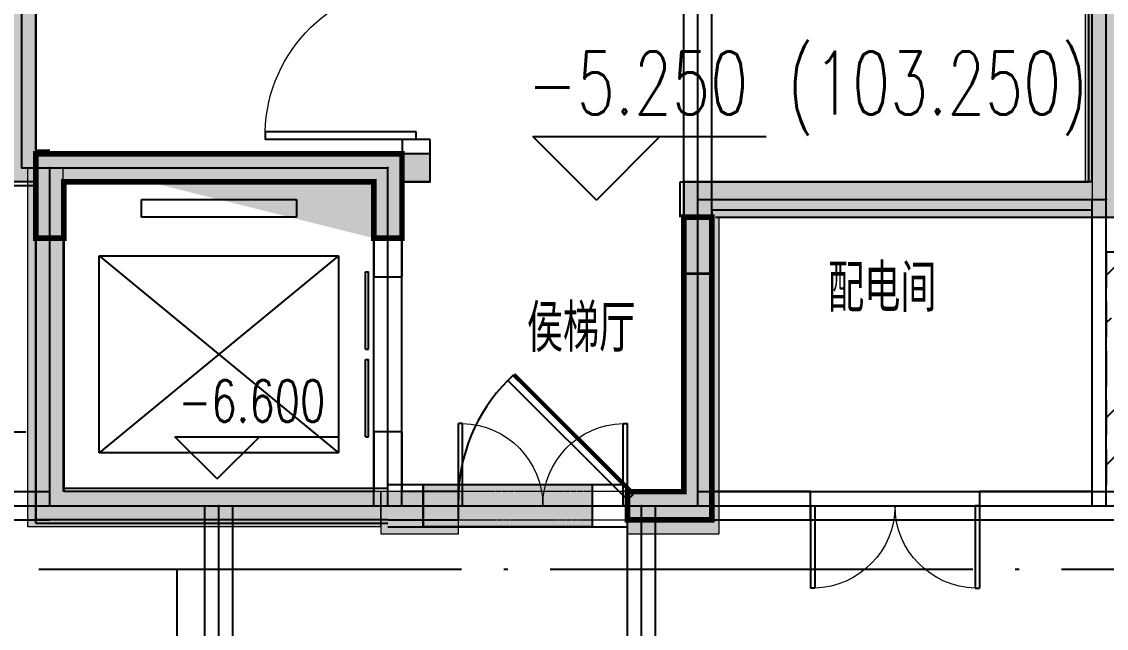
# Model space of a CAD drawing. Extents: x 290727 to 13733020, y 1731457 to 3643100.
# Drawn here: x 703162 to 710862, y 2202559 to 2206868 of the extents above; entities that cross this region are included whole.
import ezdxf

# ---------------------------------------------------------------- set-up
doc = ezdxf.new("R2010")
doc.units = 0
doc.header["$LTSCALE"] = 10
doc.header["$PDSIZE"] = 0.5
for name, pattern in [('DASH', [0.35, 0.25, -0.1]), ('DASHED', [0.75, 0.5, -0.25]), ('DOTE', [2.4200000000000004, 2, -0.2, 0.02, -0.2])]:
    doc.linetypes.add(name, pattern=pattern)
doc.layers.get('0').update_dxf_attribs({"linetype": 'CONTINUOUS'})
doc.layers.add('1106', color=7, linetype='CONTINUOUS', true_color=0x89bf5f)
doc.layers.add('2206', color=7, linetype='CONTINUOUS', true_color=0x3474d4)
for name, color, linetype in [('21000', 5, 'CONTINUOUS'), ('BEAM_DASH', 144, 'DASHED'), ('DIM_ELEV', 3, 'CONTINUOUS'), ('DOTE', 8, 'DOTE'), ('EVTR', 2, 'CONTINUOUS'), ('PUB_HATCH', 8, 'CONTINUOUS'), ('PUB_TEXT', 7, 'CONTINUOUS'), ('WALL', 255, 'CONTINUOUS'), ('WINDOW', 4, 'CONTINUOUS'), ('X-人防$0$PUB_HATCH', 8, 'CONTINUOUS'), ('人防4..30$0$人防4..30$0$SPACE_HATCH', 8, 'CONTINUOUS'), ('作业图', 4, 'CONTINUOUS'), ('文字', 4, 'CONTINUOUS')]:
    doc.layers.add(name, color=color, linetype=linetype)
for name, color, linetype, lineweight in [('S_ConcWall', 8, 'CONTINUOUS', 35), ('X-人防$0$人防', 210, 'CONTINUOUS', 20), ('人防4..30$0$人防4..30$0$人防', 210, 'CONTINUOUS', 20)]:
    doc.layers.add(name, color=color, linetype=linetype, lineweight=lineweight)
doc.layers.get('0').off()
doc.styles.add('_TCH_DIM', font='SIMPLEX', dxfattribs={"bigfont": 'GBCBIG'})
doc.styles.add('HNSJY', font='HNSJY-07', dxfattribs={"width": 0.8, "bigfont": 'HNSJY-HZ'})

# ---------------------------------------------------------------- blocks, each defined once
blk = doc.blocks.new('A$C55C93FC2')
at = {"layer": 'DOTE', "linetype": 'DOTE', "ltscale": 150}
for p, q in [((102195.9590474386, 76542.35001189262), (252290.8196143164, 76542.35001189169)), ((219334.4150152878, 76542.35001189262), (219334.4150152878, 12199.99773951061))]:
    blk.add_line(p, q, dxfattribs=at)
blk = doc.blocks.new('A$C682E2834')
h = blk.add_hatch(color=0)
h.dxf.hatch_style = 1
h.paths.add_polyline_path([(30400.23085716739, 7899.570863577392), (30600.24778824602, 7899.58779752336), (30600.28163841716, 7499.763246389892), (30800.28163841716, 7499.782777639892), (30800.23085716716, 7899.561097952392), (32999.96913841716, 7899.459535452392), (33000.16445091716, 7499.571840139892), (33200.16445091716, 7499.638246389892), (33200.05505534937, 7899.587791461672), (33200.00038841716, 7899.570863577392), (33200.00038841739, 8099.440454095457), (30600.23085716739, 8099.570863577392), (30400.23085716739, 8099.570863577392)])
edge = h.paths.add_edge_path(flags=16)
edge.add_line((11799.89296654239, 7900.001527639892), (11799.80312279216, 7500.223207327392))
h.paths.add_polyline_path([(9600.016013417393, 7900.001527639892), (11799.89296654239, 7900.001527639892)], flags=17)
h.paths.add_polyline_path([(21424.87343529216, 250.0015276398917), (21599.87343529216, 250.0020159211417), (21599.87343529216, 0.002015921141719446), (21174.87343529216, 0.001527639891719446), (20999.87343529216, 0.002015921141719446), (20999.87343529216, 250.0020159211417), (21174.87343529216, 250.0015276398917), (21175.03163841716, 2150.010804983642), (21425.03163841716, 2149.991273733642)])
h.paths.add_polyline_path([(42349.82460716716, 2149.023988577392), (42599.82460716716, 2149.014222952392), (42599.74648216716, 0.0005510773917194456), (42199.74648216716, 0.002015921141719446), (42199.74648216716, 250.0020159211417), (42349.74648216716, 250.0015276398917)])
h.paths.add_polyline_path([(42599.90663841716, 3549.014222952392), (42349.90663841716, 3549.025941702392), (42350.00429466716, 5450.001527639892), (42200.00038841716, 5450.001527639892), (42200.00038841716, 5700.001527639892), (42600.00038841716, 5700.001527639892)])
h.paths.add_polyline_path([(40700.23085716716, 10549.10113701489), (40700.24257591716, 10799.10113701489), (41300.23866966716, 10799.07574638989), (41300.16054466716, 8649.073793264892), (41050.16054466716, 8649.083558889892), (41050.24257591716, 10549.08648857739)])
h.paths.add_polyline_path([(39150.00038841716, 5450.001527639892), (39150.00038841716, 5700.001527639892), (41050.00038841716, 5700.001527639892), (41050.00038841716, 6099.077699514892), (41300.00038841716, 6099.077699514892), (41300.00038841716, 5450.001527639892)])
h.paths.add_polyline_path([(35100.33632591716, 12949.37848076489), (35100.34804466716, 13199.37848076489), (35400.34023216716, 13199.34918388989), (35400.23866966716, 10799.34625420239), (35800.24648216716, 10799.33160576489), (35800.22695091716, 10549.33160576489), (35150.23866966716, 10549.36383232739), (35150.34413841716, 12949.36090263989)])
h.paths.add_polyline_path([(28700.48085716716, 13199.59723076489), (28700.47695091716, 12949.59723076489), (28650.48281029216, 12949.60309013989), (28650.38124779216, 10549.60504326489), (28000.38124779216, 10549.60504326489), (28000.38124779216, 10799.60504326489), (28400.38124779216, 10799.60504326489), (28400.48281029216, 13199.60699638989)])
h.paths.add_polyline_path([(22750.16249779216, 8649.935121389892), (22500.16249779216, 8649.944887014892), (22500.23866966716, 10799.94586357739), (23100.24257591716, 10799.91754326489), (23100.23085716716, 10549.91754326489), (22750.23866966716, 10549.93414482739)])
h.paths.add_polyline_path([(24650.00234154216, 5700.001527639892), (24650.00234154216, 5450.001527639892), (22500.00234154216, 5450.001527639892), (22500.00234154216, 6049.940980764892), (22750.00234154216, 6049.940980764892), (22750.00234154216, 5700.001527639892)])
h.paths.add_polyline_path([(25699.81679466716, 250.0010393586417), (25699.81679466716, 0.001039358641719446), (24799.74648216716, 0.001039358641719446), (24799.83046654216, 2149.837953421142), (25049.83046654216, 2149.827699514892), (25049.74648216716, 250.0010393586417)])
h.paths.add_polyline_path([(32024.28945091716, 0.001039358641719446), (31299.81679466716, 0.001039358641719446), (31299.81679466716, 250.0010393586417), (31774.35976341716, 250.0010393586417), (31774.89101341716, 2149.639711233642), (32024.89101341716, 2149.569398733642), (32024.35976341716, 250.0010393586417), (32499.81679466716, 250.0010393586417), (32499.81679466716, 0.001039358641719446)])
h.paths.add_polyline_path([(29000.14491966716, 5700.001527639892), (29000.14491966716, 5500.001527639892), (28400.14296654216, 5500.001527639892), (28400.22109154216, 7249.609926077392), (28600.22109154216, 7249.600160452392), (28600.14296654216, 5700.001527639892)])
h.paths.add_polyline_path([(34800.00038841716, 5500.001527639892), (34800.00038841716, 5700.001527639892), (35200.00038841716, 5700.001527639892), (35200.00038841716, 7249.351137014892), (35400.00038841716, 7249.351137014892), (35400.00038841716, 5500.001527639892)])
h.paths.add_polyline_path([(30000.47695091716, 12949.58355888989), (30000.48085716716, 13199.58160576489), (30600.48281029216, 13199.57184013989), (30600.32656029216, 9399.568910452392), (30400.33046654216, 9399.575746389892), (30400.48671654216, 12949.57574638989)])
h.paths.add_polyline_path([(33200.18398216716, 9399.449769827392), (33400.18007591716, 9399.442933889892), (33400.34023216716, 12949.44098076489), (33800.33632591716, 12949.41949638989), (33800.34804466716, 13199.41949638989), (33200.34023216716, 13199.44879326489)])
h.paths.add_polyline_path([(38099.74648216716, 0.001039358641719446), (38099.74648216716, 250.0010393586417), (38749.74648216716, 250.0010393586417), (38749.82460716716, 2149.190980764892), (38999.82460716716, 2149.181215139892), (38999.74648216716, 0.001039358641719446)])
h.paths.add_polyline_path([(35024.86366966716, 2149.365785452392), (34774.86366966716, 2149.374574514892), (34774.93788841716, 4199.375551077392), (35024.93788841716, 4199.365785452392)])
h.paths.add_polyline_path([(29025.00234154216, 2149.648500296142), (28775.00234154216, 2149.648500296142), (28775.00234154216, 4199.648012014892), (29025.00234154216, 4199.648012014892)])
h.paths.add_polyline_path([(1900.001609120285, 10800.00152763989), (1900.001609120285, 10550.00152763989), (1550.001609120285, 10550.00152763989), (1550.001609120285, 8650.001527639892), (1300.001609120285, 8650.001527639892), (1300.001609120285, 10800.00152763989)])
h.paths.add_polyline_path([(3450.00136497966, 5700.001527639892), (3450.00136497966, 5450.001527639892), (1300.001609120285, 5450.001527639892), (1300.001609120285, 6100.001527639892), (1550.001609120285, 6100.001527639892), (1550.001609120285, 5700.001527639892)])
h.paths.add_polyline_path([(20100.00234154216, 8650.001527639892), (19850.00234154216, 8650.001527639892), (19850.00234154216, 10550.00152763989), (19500.00234154216, 10550.00152763989), (19500.00234154216, 10800.00152763989), (20100.00234154216, 10800.00152763989)])
h.paths.add_polyline_path([(13899.85097435466, 12950.00152763989), (13899.85097435466, 13200.00152763989), (14199.85488060466, 13200.00152763989), (14199.85488060466, 10800.00152763989), (14599.85585716716, 10800.00152763989), (14599.85585716716, 10550.00152763989), (13949.85488060466, 10550.00152763989), (13949.85488060466, 12950.00152763989)])
h.paths.add_polyline_path([(7499.99745872966, 13200.00152763989), (7499.99745872966, 12950.00152763989), (7450.00136497966, 12950.00152763989), (7450.00136497966, 10550.00152763989), (6800.00136497966, 10550.00152763989), (6800.00136497966, 10800.00152763989), (7200.00136497966, 10800.00152763989), (7200.00136497966, 13200.00152763989)])
h.paths.add_polyline_path([(17950.00234154216, 5450.001527639892), (17950.00234154216, 5700.001527639892), (19850.00234154216, 5700.001527639892), (19850.00234154216, 6050.001527639892), (20100.00234154216, 6050.001527639892), (20100.00234154216, 5450.001527639892)])
h.paths.add_polyline_path([(16900.00234154216, 0.001039358641719446), (16900.00234154216, 250.0010393586417), (17550.00234154216, 250.0010393586417), (17550.00234154216, 2150.001039358642), (17800.00234154216, 2150.001039358642), (17800.00234154216, 0.001039358641719446)])
h.paths.add_polyline_path([(10575.42616966716, 0.001039358641719446), (10100.00136497966, 0.001039358641719446), (10100.00136497966, 250.0010393586417), (10575.42616966716, 250.0010393586417), (10575.00136497966, 2149.975160452392), (10825.00136497966, 2150.026918264892), (10825.42616966716, 250.0010393586417), (11300.00136497966, 250.0010393586417), (11300.00136497966, 0.001039358641719446)])
h.paths.add_polyline_path([(400.0016091202851, 5700.001527639892), (400.0016091202851, 5450.001527639892), (250.0016091202851, 5450.001527639892), (250.0016091202851, 3550.001527639892), (0.001609120285138488, 3550.001527639892), (0.001609120285138488, 5700.001527639892)])
h.paths.add_polyline_path([(400.0011208390351, 250.0020159211417), (400.0018532609101, 0.002015921141719446), (0.001609120285138488, 0.0005510773917194456), (0.001609120285138488, 2150.001039358642), (250.0016091202851, 2150.001039358642), (250.0016091202851, 250.0015276398917)])
h.paths.add_polyline_path([(13599.85488060466, 5500.001527639892), (13599.85488060466, 5700.001527639892), (13999.85488060466, 5700.001527639892), (13999.85488060466, 7250.001527639892), (14199.85488060466, 7250.001527639892), (14199.85488060466, 5500.001527639892)])
h.paths.add_polyline_path([(7800.00136497966, 5700.001527639892), (7800.00136497966, 5500.001527639892), (7200.00136497966, 5500.001527639892), (7200.00136497966, 7250.001527639892), (7400.00136497966, 7250.001527639892), (7400.00136497966, 5700.001527639892)])
h.paths.add_polyline_path([(12599.85097435466, 13200.00152763989), (12599.85097435466, 12950.00152763989), (12199.85488060466, 12950.00152763989), (12199.85488060466, 9400.001527639892), (11999.85488060466, 9400.001527639892), (11999.85488060466, 13200.00152763989)])
h.paths.add_polyline_path([(9200.001364979893, 9400.001527639892), (9200.001364979893, 12950.00152763989), (8799.99745872966, 12950.00152763989), (8799.99745872966, 13200.00152763989), (9400.00136497966, 13200.00152763989), (9400.001364979893, 9400.001527639892)])
h.paths.add_polyline_path([(4500.00136497966, 250.0010393586417), (4500.00136497966, 0.001039358641719446), (3600.00136497966, 0.001039358641719446), (3600.00136497966, 2150.001039358642), (3850.00136497966, 2150.001039358642), (3850.00136497966, 250.0010393586417)])
h.paths.add_polyline_path([(7825.00136497966, 2150.001039358642), (7575.00136497966, 2150.001039358642), (7575.00136497966, 4200.001527639892), (7825.00136497966, 4200.001527639892)])
h.paths.add_polyline_path([(13824.85683372966, 2150.001039358642), (13574.85683372966, 2150.001039358642), (13574.85683372966, 4200.001527639892), (13824.85683372966, 4200.001527639892)])
edge = h.paths.add_edge_path()
edge.add_line((11999.78554466739, 8100.001527639892), (12199.78554466739, 8100.001527639892))
edge.add_line((12199.78554466739, 8100.001527639892), (12199.78554466739, 7900.001527639892))
edge.add_line((12199.78554466739, 7900.001527639892), (11999.76861358853, 7900.01846158586))
edge.add_line((9400.016013417393, 8100.001527639892), (9200.016013417393, 8100.001527639892))
edge.add_line((9200.016013417393, 8100.001527639892), (9200.016013417393, 7900.001527639892))
edge.add_line((9200.016013417393, 7900.001527639892), (9400.032944496023, 7900.01846158586))
edge.add_line((9400.011129499879, 7900.018459738931), (9400.00136497966, 7500.188051077392))
edge.add_line((9400.00136497966, 7500.188051077392), (9600.00136497966, 7500.182191702392))
edge.add_line((9600.00136497966, 7500.182191702392), (9600.016013417393, 7900.001527639892))
edge.add_line((11999.87831810489, 8100.001527639892), (9400.016013417393, 8100.001527639892))
edge.add_line((11799.80312279216, 7500.223207327392), (11999.80312279239, 7500.193910452392))
edge.add_line((11999.80312279239, 7500.193910452392), (11999.76861358853, 7900.01846158586))
h = blk.add_hatch(color=0)
h.dxf.hatch_style = 1
h.paths.add_polyline_path([(9400.016013417393, 8100.001527639892), (9400.016013417393, 7900.001527639892), (9400.011129499879, 7900.018459738931), (9400.00136497966, 7500.188051077392), (9600.00136497966, 7500.182191702392), (9600.016013417393, 7900.001527639892), (11799.89296654239, 7900.001527639892), (11799.83440526435, 7500.223202744994), (11999.80312279239, 7500.193910452392), (11999.76861358853, 7900.01846158586), (12199.78554466739, 7900.01846158586), (12199.78554466739, 8100.001527639892)])
at = {"color": 0}
blk.add_lwpolyline([(9400.016013417393, 8100.001527639892), (9400.016013417393, 7900.001527639892), (9400.011129499879, 7900.018459738931), (9400.00136497966, 7500.188051077392), (9600.00136497966, 7500.182191702392), (9600.016013417393, 7900.001527639892), (11799.89296654239, 7900.001527639892), (11799.83440526435, 7500.223202744994), (11999.80312279239, 7500.193910452392), (11999.76861358853, 7900.01846158586), (12199.78554466739, 7900.01846158586), (12199.78554466739, 8100.001527639892), (9400.016013417393, 8100.001527639892)], dxfattribs=at)
at = {"layer": 'S_ConcWall', "color": 0, "lineweight": 35, "ltscale": 0.9999999776482582}
for p, q in [((13999.85488060466, 5700.001527639892), (13999.85488060466, 7250.001527639892)), ((13999.85488060466, 7250.001527639892), (14199.85488060466, 7250.001527639892)), ((14199.85488060466, 7250.001527639892), (14199.85488060466, 5500.001527639892)), ((13599.85488060466, 5700.001527639892), (13999.85488060466, 5700.001527639892)), ((13599.85488060466, 5500.001527639892), (13599.85488060466, 5700.001527639892)), ((14199.85488060466, 5500.001527639892), (13599.85488060466, 5500.001527639892))]:
    blk.add_line(p, q, dxfattribs=at)
blk = doc.blocks.new('$DorLib2D$00000127')
at = {"color": 0, "linetype": 'Continuous'}
for p, q in [((-0.0333333333328483, 0.79489831543669, -93.75), (-0.5333333333328483, 0.79489831543669, -93.75)), ((-0.5333333333328483, 0.79489831543669, -93.75), (-0.5333333333328483, 0.6904056441872441, -93.75)), ((-0.0333333333328483, 0.79489831543669, -93.75), (-0.0333333333328483, 0.6904056441872441, -93.75)), ((0.0333333333328483, 0.79489831543669, -93.75), (0.0333333333328483, 0.6904056441872441, -93.75)), ((0.5333333333328483, 0.79489831543669, -93.75), (0.0333333333328483, 0.79489831543669, -93.75)), ((0.5333333333328483, 0.79489831543669, -93.75), (0.5333333333328483, 0.6904056441872441, -93.75)), ((-0.0333333333328483, 0.6904056441872441, -93.75), (-0.5333333333328483, 0.6904056441872441, -93.75)), ((0.5333333333328483, 0.6904056441872441, -93.75), (0.0333333333328483, 0.6904056441872441, -93.75)), ((0.5, 0.4999999999999787, -93.75), (-0.5, 0.4999999999999787, -93.75))]:
    blk.add_line(p, q, dxfattribs=at)
blk = doc.blocks.new('$DorLib2D$00000002')
for p, q in [((-0.5, -1e-16), (-0.5000000000000007, 0.4875)), ((-0.4750000000000007, 0.4875), (-0.5000000000000007, 0.4875)), ((-0.475, 0), (-0.4750000000000007, 0.4875)), ((0.475, 0), (0.4750000000000007, 0.4875)), ((0.4750000000000007, 0.4875), (0.5000000000000007, 0.4875)), ((0.5, -1e-16), (0.5000000000000007, 0.4875)), ((-0.5, -1e-16), (-0.475, 0)), ((0.5, -1e-16), (0.475, 0))]:
    blk.add_line(p, q)
at = {"lineweight": 13}
for centre, start, end in [((-0.4875, 0), 0, 88.53071641864632), ((0.4875, 0), 91.46928358135372, 180)]:
    blk.add_arc(centre, 0.4875, start, end, dxfattribs=at)
blk = doc.blocks.new('$DorLib2D$00000001')
for p, q in [((0.45, 0.975), (0.5000000000000002, 0.975)), ((0.45, 0), (0.45, 0.975)), ((0.5, 0), (0.5, 0.975)), ((0.5, 0), (0.45, 0))]:
    blk.add_line(p, q)
at = {"lineweight": 13}
blk.add_arc((0.475, 0), 0.975, 91.46928358135379, 180, dxfattribs=at)
blk = doc.blocks.new('X-人防$0$$DorLib2D$00000083')
for p, q in [((-0.2071067811911576, 0.7821067811847939), (-0.1717514421318356, 0.8174621202441017)), ((0.4999999999953957, 0.0749999999982407), (-0.2071067811911576, 0.7821067811847939)), ((0.4999999999953957, 0.0749999999982407), (0.5353553390547177, 0.1103553390575627))]:
    blk.add_line(p, q)
at = {"const_width": 0.025}
blk.add_lwpolyline([(0.5353553390547177, 0.1103553390575627), (-0.1717514421317787, 0.8174621202441443)], dxfattribs=at)
blk.add_arc((0.4999999999953957, 0.0749999999982407), 1, 135, 180)
blk = doc.blocks.new('车库建筑作业图')
at = {"layer": 'PUB_HATCH'}
h = blk.add_hatch(dxfattribs=at)
h.set_pattern_fill('ANSI36', color=256, scale=150, style=0)
h.set_pattern_definition([(45, (0, 0), (126.284851702535, 463.0444562426283), [595.3125, -119.0625, 0, -119.0625])])
h.paths.add_polyline_path([(715062.37617309, 2203329.787113953), (711562.3761730733, 2203329.787113954), (711562.3761730723, 2202129.787113952), (715062.3761730889, 2202129.787113951)])
h.paths.add_polyline_path([(716362.3761730727, 2205229.787113947), (710862.3761730737, 2205229.787113947), (710862.3761730737, 2203529.787113943), (716362.3761730727, 2203529.787113943)])
at = {"layer": 'X-人防$0$PUB_HATCH', "linetype": 'Continuous'}
for points in [[(703262.3629751089, 2205730.608290114), (703262.3649750303, 2210830.60322314), (703122.3648926244, 2210860.60283858), (702962.3649554228, 2210780.602399083), (702962.3629751089, 2205730.608407756)], [(703206.0782007837, 2203280.607215154), (703456.0783007415, 2203530.607609578), (703456.0792203527, 2205830.608247317), (703206.0792203527, 2205830.608347275)], [(707862.2174058906, 2205730.608285478), (708112.2174058905, 2205480.608299922), (710962.3784808754, 2205480.608464589), (710712.3784808754, 2205730.608450145)], [(705712.3790739765, 2203230.607591835), (706262.4990092912, 2203230.607623622), (706262.4989919565, 2203530.607623622), (705712.3790566418, 2203530.607591835)], [(707862.2174058906, 2203530.607716057), (707462.4989919567, 2203530.607692961), (707462.4990092914, 2203230.607692961), (708112.2174058906, 2203230.607730503)]]:
    blk.add_hatch(color=256, dxfattribs=at).paths.add_polyline_path(points)
at = {"layer": 'X-人防$0$PUB_HATCH'}
for points in [[(710795.7118142071, 2208513.850703038), (710712.3784808754, 2208380.517392627), (710712.3784808754, 2205730.608450145), (710962.3784808754, 2205480.608464589), (710962.3784808754, 2208480.517323858)], [(708112.2174058905, 2205480.608299922), (707862.2174058906, 2205730.608285478), (707862.2174058906, 2203530.607716057), (708112.2174058906, 2203230.607730503)]]:
    blk.add_hatch(color=256, dxfattribs=at).paths.add_polyline_path(points)
at = {"layer": '人防4..30$0$人防4..30$0$SPACE_HATCH'}
blk.add_hatch(color=256, dxfattribs=at).paths.add_polyline_path([(705712.3789046505, 2203530.611169329), (703456.0783007415, 2203530.607609578), (703206.0782007837, 2203280.607215154), (705712.3792990737, 2203280.611169329)])
at = {"layer": 'DIM_ELEV'}
for p, q in [((707242.0815766901, 2205600.99945843), (706792.0815766901, 2206050.99945843)), ((706792.0815766901, 2206050.99945843), (708448.3823045287, 2206050.99945843)), ((707242.0815766901, 2205600.99945843), (707692.0815766901, 2206050.99945843)), ((701572.6731401365, 2203954.479924731), (703191.1717378674, 2203954.479924731)), ((704549.6730086823, 2203619.977968276), (704249.6730086823, 2203919.977968276)), ((704249.6730086823, 2203919.977968276), (705404.3335392828, 2203919.977968276)), ((704549.6730086823, 2203619.977968276), (704849.6730086823, 2203919.977968276))]:
    blk.add_line(p, q, dxfattribs=at)
at = {"layer": 'EVTR'}
for p, q in [((704012.3761730533, 2205479.787113903), (704012.3761730533, 2205604.787113875)), ((704012.3761730533, 2205604.787113875), (705112.3761730663, 2205604.787113875)), ((705112.3761730663, 2205604.787113875), (705112.3761730663, 2205479.787113903)), ((705112.3761730663, 2205479.787113903), (704012.3761730533, 2205479.787113903)), ((703712.3761730738, 2205204.787113897), (705412.3761730738, 2205204.787113897)), ((703712.3761730738, 2203804.787113908), (703712.3761730738, 2205204.787113897)), ((703712.3761730738, 2205204.787113897), (705412.3761730738, 2203804.787113908)), ((705412.3761730738, 2205204.787113897), (703712.3761730738, 2203804.787113908)), ((705412.3761730738, 2205204.787113897), (705412.3761730738, 2203804.787113908)), ((705412.3761730738, 2203804.787113908), (703712.3761730738, 2203804.787113908))]:
    blk.add_line(p, q, dxfattribs=at)
at = {"layer": 'PUB_HATCH', "linetype": 'DASH', "ltscale": 100}
blk.add_lwpolyline([(716362.3761730727, 2205229.787113947), (710862.3761730737, 2205229.787113947), (710862.3761730737, 2203529.787113943), (716362.3761730727, 2203529.787113943)], close=True, dxfattribs=at)
at = {"layer": 'WALL'}
for p, q in [((703262.3761730519, 2210829.787113945), (703262.3761730519, 2206379.787113923)), ((710762.3761730761, 2205729.787113946), (710762.3761730761, 2208629.787113968)), ((703262.3761730519, 2206379.787113923), (703262.3761730519, 2205929.787113923)), ((706062.3761730519, 2206029.78711392), (705862.3761730519, 2206029.78711392)), ((705862.3761730519, 2206029.78711392), (705862.3761730519, 2205929.787113923)), ((706062.3761730519, 2205729.787113923), (706062.3761730519, 2206029.78711392)), ((703362.3761730519, 2205929.787113923), (703262.3761730519, 2205929.787113923)), ((705762.3761730519, 2205929.787113923), (703362.3761730519, 2205929.787113923)), ((705862.3761730519, 2205929.787113923), (705762.3761730519, 2205929.787113923)), ((703262.3761730519, 2205729.787113923), (703062.3761730519, 2205729.787113923)), ((703262.3761730519, 2205729.787113923), (703262.3761730519, 2203329.787113947)), ((703462.3761730519, 2205729.787113923), (703462.3761730519, 2203529.787113947)), ((705662.3761730519, 2205729.787113923), (703462.3761730519, 2205729.787113923)), ((705662.3761730519, 2205729.787113923), (705662.3761730519, 2205054.787113903)), ((705862.3761730519, 2205054.787113903), (705862.3761730519, 2205729.787113923)), ((706062.3761730519, 2205729.787113923), (705862.3761730519, 2205729.787113923)), ((710762.3761730761, 2205729.787113946), (707862.3761730724, 2205729.787113946)), ((707862.3761730724, 2205729.787113946), (707862.3761730724, 2203529.787113947)), ((710762.3761730761, 2205529.787113946), (708062.3761730724, 2205529.787113946)), ((708062.3761730724, 2205529.787113946), (708062.3761730724, 2203529.787113947)), ((710762.3761730761, 2203529.78711395), (710762.3761730761, 2205529.787113946)), ((705662.3761730519, 2205054.787113903), (705862.3761730519, 2205054.787113903)), ((705862.3761730519, 2203954.787113903), (705662.3761730519, 2203954.787113903)), ((705662.3761730519, 2203954.787113903), (705662.3761730519, 2203529.787113947)), ((705862.3761730519, 2203529.787113946), (705862.3761730519, 2203954.787113903)), ((705662.3761730519, 2203529.787113947), (703462.3761730519, 2203529.787113947)), ((706262.3761730504, 2203529.787113946), (705862.3761730519, 2203529.787113946)), ((706262.3761730505, 2203329.787113946), (706262.3761730504, 2203529.787113946)), ((707862.3761730724, 2203529.787113947), (707462.3761730505, 2203529.787113947)), ((707462.3761730505, 2203529.787113947), (707462.3761730506, 2203329.787113947)), ((708762.3761730562, 2203529.787113948), (708062.3761730724, 2203529.787113947)), ((708762.3761730564, 2203329.787113948), (708762.3761730562, 2203529.787113948)), ((710762.3761730761, 2203529.78711395), (709962.3761730562, 2203529.787113949)), ((709962.3761730562, 2203529.787113949), (709962.3761730564, 2203329.787113949)), ((705762.3761730519, 2203329.787113947), (703262.3761730519, 2203329.787113947)), ((705762.376173073, 2203329.787113946), (706262.3761730505, 2203329.787113946)), ((707462.3761730506, 2203329.787113947), (707962.3761730737, 2203329.787113947)), ((707962.3761730737, 2203329.787113947), (708762.3761730564, 2203329.787113948)), ((709962.3761730564, 2203329.787113949), (710862.3761730762, 2203329.78711395)), ((710862.3761730761, 2203329.78711395), (715262.3761772368, 2203329.787113952))]:
    blk.add_line(p, q, dxfattribs=at)
at = {"layer": 'WINDOW', "linetype": 'Continuous'}
for p, q in [((708762.3761730562, 2203529.787113948), (709962.3761730562, 2203529.787113949)), ((708762.3761730564, 2203329.787113948), (709962.3761730564, 2203329.787113949))]:
    blk.add_line(p, q, dxfattribs=at)
at = {"layer": 'X-人防$0$人防', "color": 6, "linetype": 'Continuous'}
for p, q in [((703262.3629751089, 2205730.608290114), (703262.3649750303, 2210830.60322314)), ((703206.0782007837, 2203280.607215154), (703206.0792203527, 2205830.608347275)), ((703206.0792203527, 2205830.608347275), (703456.0792203527, 2205830.608247317)), ((703456.0783007415, 2203530.607609578), (703456.0792203527, 2205830.608247317)), ((702962.3629751089, 2205730.608407756), (703262.3629751089, 2205730.608290114)), ((707862.2174058906, 2205730.608285478), (710712.3784808754, 2205730.608450145)), ((708112.2174058905, 2205480.608299922), (710962.3784808754, 2205480.608464589)), ((706262.4989919565, 2203530.607623622), (705712.3790566418, 2203530.607591835)), ((705712.3790566418, 2203530.607591835), (705712.3790739765, 2203230.607591835)), ((706262.4990092912, 2203230.607623622), (706262.4989919565, 2203530.607623622)), ((707862.2174058906, 2203530.607716057), (707462.4989919567, 2203530.607692961)), ((707462.4989919567, 2203530.607692961), (707462.4990092914, 2203230.607692961)), ((705712.3790739765, 2203230.607591835), (706262.4990092912, 2203230.607623622)), ((707462.4990092914, 2203230.607692961), (708112.2174058906, 2203230.607730503))]:
    blk.add_line(p, q, dxfattribs=at)
at = {"layer": 'X-人防$0$人防', "color": 210}
for p, q in [((710712.3784808754, 2208380.517392627), (710712.3784808754, 2205730.608450145)), ((707862.2174058906, 2205730.608285478), (707862.2174058906, 2203530.607716057)), ((708112.2174058905, 2205480.608299922), (708112.2174058906, 2203230.607730503))]:
    blk.add_line(p, q, dxfattribs=at)
at = {"layer": '人防4..30$0$人防4..30$0$人防'}
for p, q in [((705712.3789046505, 2203530.611169329), (703456.0783007415, 2203530.607609578)), ((705712.3792990737, 2203280.611169329), (705712.3789046505, 2203530.611169329)), ((705712.3792990737, 2203280.611169329), (703206.0782007837, 2203280.607215154))]:
    blk.add_line(p, q, dxfattribs=at)
at = {"color": 8}
blk.add_blockref('A$C682E2834', (693862.3601596428, 2197829.785586278), dxfattribs=at)
at = {"layer": 'WINDOW', "xscale": -1100, "zscale": 1100, "rotation": 90}
for name, p, yscale in [('$DorLib2D$00000001', (705962.3761730519, 2206579.78711392), 1100), ('$DorLib2D$00000127', (705762.3761730519, 2204504.787113903), 200)]:
    blk.add_blockref(name, p, dxfattribs=dict(at, yscale=yscale))
at = {"layer": 'WINDOW', "color": 7, "xscale": 1200, "yscale": 1200, "zscale": 1200, "rotation": 3.310685891751315e-06}
blk.add_blockref('X-人防$0$$DorLib2D$00000083', (706862.4990006238, 2203380.607658292), dxfattribs=at)
at = {"layer": 'WINDOW', "xscale": -1200, "yscale": 1200, "zscale": -1200}
blk.add_blockref('$DorLib2D$00000002', (706862.3761730505, 2203429.787113947), dxfattribs=at)
at = {"layer": 'WINDOW', "linetype": 'Continuous', "xscale": -1200, "yscale": 1200, "zscale": 1200, "rotation": 180}
blk.add_blockref('$DorLib2D$00000002', (709362.3761730563, 2203429.787113948), dxfattribs=at)
at = {"layer": '文字', "linetype": 'Continuous'}
blk.add_blockref('A$C55C93FC2', (484928.2411151752, 2126437.437102827), dxfattribs=at)
at = {"layer": 'PUB_TEXT'}
for s, height, style, width, p in [('(103.250)', 446.25, '_TCH_DIM', 0.7058823529411765, (708598.3823045287, 2206208.49945843)), ('-5.250', 446.25, '_TCH_DIM', 0.7058823529411765, (706753.3823045287, 2206208.49945843)), ('配电间', 337.5886524822695, 'HNSJY', 0.8, (708887.1538603274, 2204806.83322025)), ('侯梯厅', 337.5886524822695, 'HNSJY', 0.8, (706748.6398240641, 2204522.453185224)), ('-6.600', 297.5, '_TCH_DIM', 0.7058823529411765, (704274.3335392828, 2204024.977968276))]:
    blk.add_text(s, height=height, dxfattribs=dict(at, style=style, width=width)).set_placement(p)
blk = doc.blocks.new('人防-l')
at = {"layer": '21000'}
blk.add_hatch(color=0, dxfattribs=at).paths.add_polyline_path([(857904.4094224663, -929783.6890150621), (859104.4094224663, -929783.6890150621), (859104.4094224663, -930083.6890150621), (857904.4094224663, -930083.6890150621)])
at = {"color": 0}
for p, q in [((862754.7219224663, -927758.7827650621), (862754.7219224663, -924833.6890150621)), ((855054.7219224663, -927533.6890150621), (855054.7219224663, -926033.6890150621)), ((859854.5969224663, -927758.7827650621), (859854.5969224663, -926033.6890150621)), ((855054.7219224663, -927533.6890150621), (855254.7219224663, -927533.6890150621)), ((855254.2844224663, -929933.6890150621), (855254.7219224663, -927533.6890150621)), ((855254.7219224663, -927533.6890150621), (857654.5969224663, -927533.6890150621)), ((857654.5344224663, -928033.4780775621), (857654.5969224663, -927533.6890150621)), ((859854.5969224663, -927883.6890150621), (859854.5969224663, -927758.7827650621)), ((859854.5969224663, -927758.7827650621), (862754.7219224663, -927758.7827650621)), ((862754.7219224663, -929933.6890150621), (862754.7219224663, -927758.7827650621)), ((859854.5969224663, -929933.6890150621), (859854.5969224663, -927883.6890150621)), ((857654.2219224663, -929933.6890150621), (857654.5344224663, -928033.4780775621)), ((853554.7219224663, -929933.6890150621), (855254.2844224663, -929933.6890150621)), ((855254.2844224663, -929933.6890150621), (856454.7219224663, -929933.6890150621)), ((856454.7219224663, -929933.6890150621), (857654.2219224663, -929933.6890150621)), ((856454.7219224663, -933383.6890150621), (856454.7219224663, -929933.6890150621)), ((857654.2219224663, -929933.6890150621), (859354.5969224663, -929933.6890150621)), ((859354.5969224663, -929933.6890150621), (859454.5969224663, -929933.6890150621)), ((859454.5969224663, -929933.6890150621), (859854.5969224663, -929933.6890150621)), ((859454.5969224663, -931308.6890150621), (859454.5969224663, -929933.6890150621)), ((859854.5969224663, -929933.6890150621), (862754.7219224663, -929933.6890150621)), ((862754.7219224663, -929933.6890150621), (863454.7219224663, -929933.6890150621))]:
    blk.add_line(p, q, dxfattribs=at)
for p in [(855054.7219224663, -927533.6890150621), (855254.7219224663, -927533.6890150621), (857654.5969224663, -927533.6890150621), (859854.5969224663, -927758.7827650621), (862754.7219224663, -927758.7827650621), (859854.5969224663, -927883.6890150621), (857654.5344224663, -928033.4780775621), (855254.2844224663, -929933.6890150621), (856454.7219224663, -929933.6890150621), (857654.2219224663, -929933.6890150621), (859354.5969224663, -929933.6890150621), (859454.5969224663, -929933.6890150621), (859854.5969224663, -929933.6890150621), (862754.7219224663, -929933.6890150621)]:
    blk.add_point(p, dxfattribs=at)
at = {"layer": '1106', "color": 0}
for p, q in [((862629.7219224663, -927633.7827650621), (862629.7219224663, -924958.6890150621)), ((855154.7219224663, -927408.6890150621), (855154.7219224663, -926033.6890150621)), ((855154.7219224663, -927408.6890150621), (855254.7219224663, -927408.6890150621)), ((855254.7219224663, -927433.6890150621), (857754.5969224663, -927433.6890150621)), ((857754.5344224663, -928033.4780775621), (857754.5969224663, -927433.6890150621)), ((854954.7219224663, -927658.6890150621), (855154.7219224663, -927658.6890150621)), ((855154.2844224663, -930058.6890150621), (855154.7219224663, -927658.6890150621)), ((855354.2844224663, -929808.6890150621), (855354.7219224663, -927633.6890150621)), ((855354.7219224663, -927633.6890150621), (857554.5969224663, -927633.6890150621)), ((857554.5344224663, -928033.4780775621), (857554.5969224663, -927633.6890150621)), ((859729.5969224663, -927883.6890150621), (859729.5969224663, -927633.7827650621)), ((859729.5969224663, -927633.7827650621), (862629.7219224663, -927633.7827650621)), ((859754.5969224663, -929833.6890150621), (859754.5969224663, -927883.6890150621)), ((859954.5969224663, -930033.6890150621), (859954.5969224663, -927883.6890150621)), ((859979.5969224663, -927883.6890150621), (859979.5969224663, -927883.7827650621)), ((859979.5969224663, -927883.7827650621), (862879.7219224663, -927883.7827650621)), ((855354.2844224663, -929808.6890150621), (856454.7219224663, -929808.6890150621)), ((856454.7219224663, -929808.6890150621), (857654.2219224663, -929808.6890150621)), ((857654.2219224663, -929783.6890150621), (859354.5969224663, -929783.6890150621)), ((857904.4094224663, -929783.6890150621), (857904.4094224663, -930083.6890150621)), ((859104.4094224663, -929783.6890150621), (859104.4094224663, -930083.6890150621)), ((859354.5969224663, -929833.6890150621), (859454.5969224663, -929833.6890150621)), ((859454.5969224663, -929833.6890150621), (859754.5969224663, -929833.6890150621)), ((855154.2844224663, -930058.6890150621), (856454.7219224663, -930058.6890150621)), ((856454.7219224663, -930058.6890150621), (857654.2219224663, -930058.6890150621)), ((857654.2219224663, -930083.6890150621), (859354.5969224663, -930083.6890150621)), ((859354.5969224663, -930033.6890150621), (859454.5969224663, -930033.6890150621)), ((859454.5969224663, -930033.6890150621), (859954.5969224663, -930033.6890150621))]:
    blk.add_line(p, q, dxfattribs=at)
at = {"layer": '21000', "color": 0, "linetype": 'Continuous'}
blk.add_lwpolyline([(857904.4094224663, -929783.6890150621), (859104.4094224663, -929783.6890150621), (859104.4094224663, -930083.6890150621), (857904.4094224663, -930083.6890150621)], close=True, dxfattribs=at)
at = {"layer": '2206', "color": 0}
for p, q in [((859754.5969224663, -927758.7827650621), (859754.5969224663, -926033.6890150621)), ((859754.5969224663, -927758.7827650621), (859754.5969224663, -926033.6890150621)), ((859954.5969224663, -927758.7827650621), (859954.5969224663, -926033.6890150621)), ((859754.5969224663, -927883.6890150621), (859754.5969224663, -927758.7827650621)), ((859754.5969224663, -927883.6890150621), (859754.5969224663, -927758.7827650621)), ((859954.5969224663, -927883.6890150621), (859954.5969224663, -927758.7827650621)), ((862654.7219224663, -929933.6890150621), (862654.7219224663, -927758.7827650621)), ((862654.7219224663, -929933.6890150621), (862654.7219224663, -927758.7827650621)), ((857554.2219224663, -929933.6890150621), (857554.5344224663, -928033.4780775621)), ((857554.2219224663, -929933.6890150621), (857554.5344224663, -928033.4780775621)), ((857754.2219224663, -929933.6890150621), (857754.5344224663, -928033.4780775621)), ((853554.7219224663, -929833.6890150621), (855254.2844224663, -929833.6890150621)), ((853554.7219224663, -929833.6890150621), (855254.2844224663, -929833.6890150621)), ((859854.5969224663, -929833.6890150621), (862754.7219224663, -929833.6890150621)), ((859854.5969224663, -929833.6890150621), (862754.7219224663, -929833.6890150621)), ((862754.7219224663, -929833.6890150621), (863454.7219224663, -929833.6890150621)), ((862754.7219224663, -929833.6890150621), (863454.7219224663, -929833.6890150621)), ((856354.7219224663, -933383.6890150621), (856354.7219224663, -929933.6890150621)), ((856354.7219224663, -933383.6890150621), (856354.7219224663, -929933.6890150621)), ((856554.7219224663, -933383.6890150621), (856554.7219224663, -929933.6890150621)), ((859354.5969224663, -931308.6890150621), (859354.5969224663, -929933.6890150621)), ((859354.5969224663, -931308.6890150621), (859354.5969224663, -929933.6890150621)), ((859554.5969224663, -931308.6890150621), (859554.5969224663, -929933.6890150621)), ((853554.7219224663, -930033.6890150621), (855254.2844224663, -930033.6890150621)), ((859854.5969224663, -930033.6890150621), (862754.7219224663, -930033.6890150621)), ((862754.7219224663, -930033.6890150621), (863454.7219224663, -930033.6890150621))]:
    blk.add_line(p, q, dxfattribs=at)
blk = doc.blocks.new('梁图-10.22')
at = {"color": 0}
blk.add_lwpolyline([(-1416873.943200963, 242057.9509942881), (-1374274.180751553, 242056.402327342), (-1374273.926789003, 247757.9519703458), (-1375573.862072781, 247757.9519702988), (-1375573.646290239, 252857.0261872541), (-1381473.688507753, 252857.2966968529), (-1381473.688507753, 255257.288640481), (-1388473.444365969, 255257.5848538666), (-1388473.54592963, 252857.5554859159), (-1402674.072296815, 252857.9519702909), (-1402674.072296815, 255257.9519702615), (-1409673.925812442, 255257.9519702615), (-1409673.925812442, 252857.9519702909), (-1415574.025342433, 252857.9519702899), (-1415574.025342664, 247759.6041288716), (-1416873.954426425, 247759.6041289298), (-1416873.954426637, 242059.6085485495)], dxfattribs=at)
at = {"layer": 'BEAM_DASH', "color": 0, "lineweight": 18}
for p, q in [((-1399973.916677306, 252607.9512505643), (-1399973.916677306, 247757.9512505592)), ((-1402674.041677306, 249707.9512505592), (-1402674.041677306, 251557.9512505536)), ((-1402874.041677306, 251457.9512505527), (-1402874.041677306, 249707.9512505592)), ((-1407473.916674655, 249558.1617745957), (-1407474.331155913, 247757.9512505592)), ((-1407274.331150612, 247757.9512505592), (-1407273.916679956, 249558.1157265096)), ((-1405074.104175954, 249558.1786335949), (-1405074.400233115, 247757.9512505592)), ((-1404874.40023041, 247757.9512505592), (-1404874.104178658, 249558.1457425104)), ((-1407474.331155913, 247757.9512505592), (-1409073.916677306, 247757.9512505592)), ((-1406173.916677306, 247757.9512505592), (-1407274.331150612, 247757.9512505592)), ((-1405074.400233115, 247757.9512505592), (-1406173.916677306, 247757.9512505592)), ((-1403274.041677306, 247757.9512505592), (-1404874.40023041, 247757.9512505592)), ((-1399873.945678557, 247757.9512505592), (-1402674.041677306, 247757.9512505592)), ((-1409073.916677306, 247557.9512505527), (-1407374.354177306, 247557.9512505527)), ((-1407374.354177306, 247557.9512505527), (-1406273.916677306, 247557.9512505527)), ((-1406273.916677306, 247557.9512505527), (-1406273.916677306, 244207.9512505583)), ((-1406073.916677306, 247557.9512505527), (-1404974.416677306, 247557.9512505527)), ((-1406073.916677306, 244207.9512505583), (-1406073.916677306, 247557.9512505527)), ((-1404974.416677306, 247557.9512505527), (-1403274.041677306, 247557.9512505527)), ((-1403274.041677306, 247557.9512505527), (-1403274.041677306, 246282.9512505592)), ((-1403074.041677306, 246282.9512505592), (-1403074.041677306, 247557.9512505527)), ((-1402674.041677306, 247557.9512505527), (-1399873.916677306, 247557.9512505527)), ((-1399873.916677306, 247557.9512505527), (-1399273.916677306, 247557.9512505527))]:
    blk.add_line(p, q, dxfattribs=at)
at = {"layer": 'WALL', "color": 0, "const_width": 40}
for points in [[(-1407273.916677306, 249558.1387505527), (-1407273.916677306, 249957.9512505499), (-1405074.054183363, 249957.9512505499), (-1405074.104176524, 249558.1746933279), (-1404874.104178088, 249558.149682777), (-1404874.029171248, 250157.9512505499), (-1407473.916677306, 250157.9512505499), (-1407473.916677306, 249558.1387505527)], [(-1402674.041677306, 247557.9512505527), (-1402674.041677306, 249707.9512505308), (-1402874.041677306, 249707.9512505308), (-1402874.041677306, 247757.9512505522), (-1403274.041677306, 247757.9512505522), (-1403274.041677306, 247557.9512505527)]]:
    blk.add_lwpolyline(points, close=True, dxfattribs=at)

msp = doc.modelspace()

# ---------------------------------------------------------------- block references
at = {"layer": '作业图', "color": 8, "linetype": 'ByBlock', "extrusion": (8.375082255434633e-20, 6.906956049514209e-07, 0.9999999999997616)}
msp.add_blockref('梁图-10.22', (2110736.317229423, 1955771.835862295, -0.471097132047975), dxfattribs=at)
at = {"layer": '作业图', "linetype": 'Continuous'}
msp.add_blockref('车库建筑作业图', (0, 0), dxfattribs=at)
at = {"layer": '作业图', "color": 8, "linetype": 'ByBlock'}
msp.add_blockref('人防-l', (-151892.3437962893, 3133363.476128358), dxfattribs=at)

doc.saveas('drawing.dxf')
